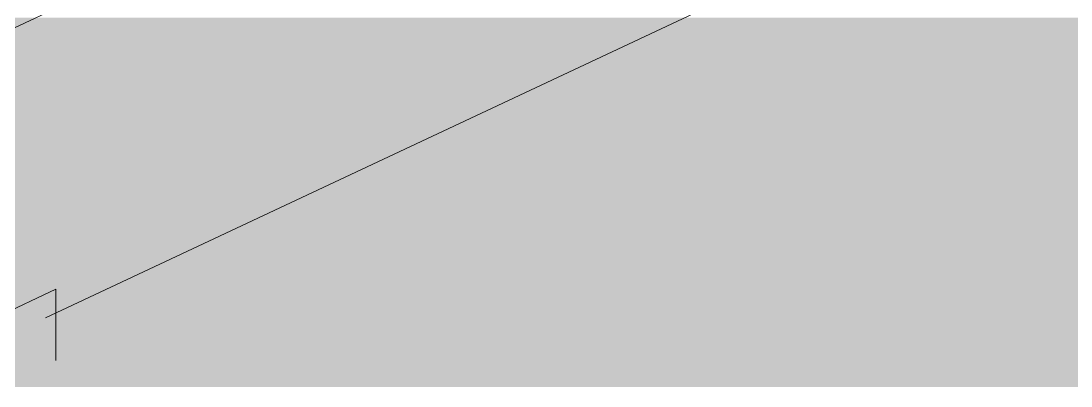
# Model space of a CAD drawing. Header units: millimetres. Extents: x 5 to 1315, y 5 to 292.
# Drawn here: x 1202.722 to 1206.563, y 80.497 to 81.831 of the extents above; entities that cross this region are included whole.
import ezdxf

# ---------------------------------------------------------------- set-up
doc = ezdxf.new("R2010")
doc.units = ezdxf.units.MM
doc.layers.add('EXISTING', color=7, linetype='Continuous')
doc.layers.add('IMAGES', color=7, linetype='Continuous')

# ---------------------------------------------------------------- blocks, each defined once
blk = doc.blocks.new('SHEET_03')
at = {"layer": 'EXISTING', "color": 250, "lineweight": 9}
for p, q in [((302.8113, 80.7455), (309.4344, 83.8548)), ((301.5601, 81.2723), (303.8717, 82.3576)), ((301.4755, 80.2052), (302.8492, 80.8501)), ((302.8492, 80.5902), (302.8492, 80.8501))]:
    blk.add_line(p, q, dxfattribs=at)
at = {"layer": 'IMAGES', "color": 7}
for points in [[(302.6327, 81.7468), (302.7291, 81.7468), (302.6327, 81.8432), (302.7291, 81.8432)], [(302.7291, 81.7468), (302.8255, 81.7468), (302.7291, 81.8432), (302.8255, 81.8432)], [(302.8255, 81.7468), (302.9218, 81.7468), (302.8255, 81.8432), (302.9218, 81.8432)], [(302.9218, 81.7468), (303.0182, 81.7468), (302.9218, 81.8432), (303.0182, 81.8432)], [(303.0182, 81.7468), (303.1145, 81.7468), (303.0182, 81.8432), (303.1145, 81.8432)], [(303.1145, 81.7468), (303.2109, 81.7468), (303.1145, 81.8432), (303.2109, 81.8432)], [(303.2109, 81.7468), (304.4636, 81.7468), (303.2109, 81.8432), (304.4636, 81.8432)], [(304.4636, 81.7468), (304.56, 81.7468), (304.4636, 81.8432), (304.56, 81.8432)], [(304.56, 81.7468), (304.6564, 81.7468), (304.56, 81.8432), (304.6564, 81.8432)], [(304.6564, 81.7468), (304.7527, 81.7468), (304.6564, 81.8432), (304.7527, 81.8432)], [(304.7527, 81.7468), (304.9455, 81.7468), (304.7527, 81.8432), (304.9455, 81.8432)], [(304.9455, 81.7468), (305.1382, 81.7468), (304.9455, 81.8432), (305.1382, 81.8432)], [(305.1382, 81.7468), (305.2345, 81.7468), (305.1382, 81.8432), (305.2345, 81.8432)], [(305.2345, 81.7468), (305.3309, 81.7468), (305.2345, 81.8432), (305.3309, 81.8432)], [(305.3309, 81.7468), (305.4273, 81.7468), (305.3309, 81.8432), (305.4273, 81.8432)], [(305.4273, 81.7468), (305.62, 81.7468), (305.4273, 81.8432), (305.62, 81.8432)], [(305.62, 81.7468), (309.7636, 81.7468), (305.62, 81.8432), (309.7636, 81.8432)], [(302.6327, 81.6504), (302.7291, 81.6504), (302.6327, 81.7468), (302.7291, 81.7468)], [(302.7291, 81.6504), (303.0182, 81.6504), (302.7291, 81.7468), (303.0182, 81.7468)], [(303.0182, 81.6504), (303.1145, 81.6504), (303.0182, 81.7468), (303.1145, 81.7468)], [(303.1145, 81.6504), (304.2709, 81.6504), (303.1145, 81.7468), (304.2709, 81.7468)], [(304.2709, 81.6504), (304.3673, 81.6504), (304.2709, 81.7468), (304.3673, 81.7468)], [(304.3673, 81.6504), (304.4636, 81.6504), (304.3673, 81.7468), (304.4636, 81.7468)], [(304.4636, 81.6504), (304.56, 81.6504), (304.4636, 81.7468), (304.56, 81.7468)], [(304.56, 81.6504), (304.6564, 81.6504), (304.56, 81.7468), (304.6564, 81.7468)], [(304.6564, 81.6504), (304.9455, 81.6504), (304.6564, 81.7468), (304.9455, 81.7468)], [(304.9455, 81.6504), (305.0418, 81.6504), (304.9455, 81.7468), (305.0418, 81.7468)], [(305.0418, 81.6504), (305.1382, 81.6504), (305.0418, 81.7468), (305.1382, 81.7468)], [(305.1382, 81.6504), (305.2345, 81.6504), (305.1382, 81.7468), (305.2345, 81.7468)], [(305.2345, 81.6504), (305.4273, 81.6504), (305.2345, 81.7468), (305.4273, 81.7468)], [(305.4273, 81.6504), (309.5709, 81.6504), (305.4273, 81.7468), (309.5709, 81.7468)], [(302.6327, 81.554), (302.7291, 81.554), (302.6327, 81.6504), (302.7291, 81.6504)], [(302.7291, 81.554), (303.9818, 81.554), (302.7291, 81.6504), (303.9818, 81.6504)], [(303.9818, 81.554), (304.0782, 81.554), (303.9818, 81.6504), (304.0782, 81.6504)], [(304.0782, 81.554), (304.1745, 81.554), (304.0782, 81.6504), (304.1745, 81.6504)], [(304.1745, 81.554), (304.2709, 81.554), (304.1745, 81.6504), (304.2709, 81.6504)], [(304.2709, 81.554), (304.3673, 81.554), (304.2709, 81.6504), (304.3673, 81.6504)], [(304.3673, 81.554), (304.4636, 81.554), (304.3673, 81.6504), (304.4636, 81.6504)], [(304.4636, 81.554), (304.7527, 81.554), (304.4636, 81.6504), (304.7527, 81.6504)], [(304.7527, 81.554), (304.8491, 81.554), (304.7527, 81.6504), (304.8491, 81.6504)], [(304.8491, 81.554), (304.9455, 81.554), (304.8491, 81.6504), (304.9455, 81.6504)], [(304.9455, 81.554), (305.0418, 81.554), (304.9455, 81.6504), (305.0418, 81.6504)], [(305.0418, 81.554), (305.1382, 81.554), (305.0418, 81.6504), (305.1382, 81.6504)], [(305.1382, 81.554), (309.5709, 81.554), (305.1382, 81.6504), (309.5709, 81.6504)], [(302.6327, 81.4576), (303.8855, 81.4576), (302.6327, 81.554), (303.8855, 81.554)], [(303.8855, 81.4576), (303.9818, 81.4576), (303.8855, 81.554), (303.9818, 81.554)], [(303.9818, 81.4576), (304.0782, 81.4576), (303.9818, 81.554), (304.0782, 81.554)], [(304.0782, 81.4576), (304.1745, 81.4576), (304.0782, 81.554), (304.1745, 81.554)], [(304.1745, 81.4576), (304.2709, 81.4576), (304.1745, 81.554), (304.2709, 81.554)], [(304.2709, 81.4576), (304.4636, 81.4576), (304.2709, 81.554), (304.4636, 81.554)], [(304.4636, 81.4576), (304.56, 81.4576), (304.4636, 81.554), (304.56, 81.554)], [(304.56, 81.4576), (304.6564, 81.4576), (304.56, 81.554), (304.6564, 81.554)], [(304.6564, 81.4576), (304.7527, 81.4576), (304.6564, 81.554), (304.7527, 81.554)], [(304.7527, 81.4576), (304.8491, 81.4576), (304.7527, 81.554), (304.8491, 81.554)], [(304.8491, 81.4576), (305.0418, 81.4576), (304.8491, 81.554), (305.0418, 81.554)], [(305.0418, 81.4576), (309.1855, 81.4576), (305.0418, 81.554), (309.1855, 81.554)], [(302.3436, 81.3612), (303.5964, 81.3612), (302.3436, 81.4576), (303.5964, 81.4576)], [(303.5964, 81.3612), (303.8855, 81.3612), (303.5964, 81.4576), (303.8855, 81.4576)], [(303.8855, 81.3612), (303.9818, 81.3612), (303.8855, 81.4576), (303.9818, 81.4576)], [(303.9818, 81.3612), (304.0782, 81.3612), (303.9818, 81.4576), (304.0782, 81.4576)], [(304.0782, 81.3612), (304.3673, 81.3612), (304.0782, 81.4576), (304.3673, 81.4576)], [(304.3673, 81.3612), (304.4636, 81.3612), (304.3673, 81.4576), (304.4636, 81.4576)], [(304.4636, 81.3612), (304.56, 81.3612), (304.4636, 81.4576), (304.56, 81.4576)], [(304.56, 81.3612), (304.7527, 81.3612), (304.56, 81.4576), (304.7527, 81.4576)], [(304.7527, 81.3612), (309.0891, 81.3612), (304.7527, 81.4576), (309.0891, 81.4576)], [(302.2473, 81.2648), (303.4036, 81.2648), (302.2473, 81.3612), (303.4036, 81.3612)], [(303.4036, 81.2648), (303.5964, 81.2648), (303.4036, 81.3612), (303.5964, 81.3612)], [(303.5964, 81.2648), (303.7891, 81.2648), (303.5964, 81.3612), (303.7891, 81.3612)], [(303.7891, 81.2648), (303.8855, 81.2648), (303.7891, 81.3612), (303.8855, 81.3612)], [(303.8855, 81.2648), (304.0782, 81.2648), (303.8855, 81.3612), (304.0782, 81.3612)], [(304.0782, 81.2648), (304.1745, 81.2648), (304.0782, 81.3612), (304.1745, 81.3612)], [(304.1745, 81.2648), (304.2709, 81.2648), (304.1745, 81.3612), (304.2709, 81.3612)], [(304.2709, 81.2648), (304.4636, 81.2648), (304.2709, 81.3612), (304.4636, 81.3612)], [(304.4636, 81.2648), (304.56, 81.2648), (304.4636, 81.3612), (304.56, 81.3612)], [(304.56, 81.2648), (308.8, 81.2648), (304.56, 81.3612), (308.8, 81.3612)], [(302.5364, 81.1684), (303.1145, 81.1684), (302.5364, 81.2648), (303.1145, 81.2648)], [(303.1145, 81.1684), (303.2109, 81.1684), (303.1145, 81.2648), (303.2109, 81.2648)], [(303.2109, 81.1684), (303.4036, 81.1684), (303.2109, 81.2648), (303.4036, 81.2648)], [(303.4036, 81.1684), (303.5, 81.1684), (303.4036, 81.2648), (303.5, 81.2648)], [(303.5, 81.1684), (303.5964, 81.1684), (303.5, 81.2648), (303.5964, 81.2648)], [(303.5964, 81.1684), (303.9818, 81.1684), (303.5964, 81.2648), (303.9818, 81.2648)], [(303.9818, 81.1684), (304.0782, 81.1684), (303.9818, 81.2648), (304.0782, 81.2648)], [(304.0782, 81.1684), (304.1745, 81.1684), (304.0782, 81.2648), (304.1745, 81.2648)], [(304.1745, 81.1684), (304.2709, 81.1684), (304.1745, 81.2648), (304.2709, 81.2648)], [(304.2709, 81.1684), (304.4636, 81.1684), (304.2709, 81.2648), (304.4636, 81.2648)], [(304.4636, 81.1684), (308.5109, 81.1684), (304.4636, 81.2648), (308.5109, 81.2648)], [(302.6327, 81.072), (303.0182, 81.072), (302.6327, 81.1684), (303.0182, 81.1684)], [(303.0182, 81.072), (303.1145, 81.072), (303.0182, 81.1684), (303.1145, 81.1684)], [(303.1145, 81.072), (303.2109, 81.072), (303.1145, 81.1684), (303.2109, 81.1684)], [(303.2109, 81.072), (303.3073, 81.072), (303.2109, 81.1684), (303.3073, 81.1684)], [(303.3073, 81.072), (303.4036, 81.072), (303.3073, 81.1684), (303.4036, 81.1684)], [(303.4036, 81.072), (303.6927, 81.072), (303.4036, 81.1684), (303.6927, 81.1684)], [(303.6927, 81.072), (303.7891, 81.072), (303.6927, 81.1684), (303.7891, 81.1684)], [(303.7891, 81.072), (303.8855, 81.072), (303.7891, 81.1684), (303.8855, 81.1684)], [(303.8855, 81.072), (303.9818, 81.072), (303.8855, 81.1684), (303.9818, 81.1684)], [(303.9818, 81.072), (304.1745, 81.072), (303.9818, 81.1684), (304.1745, 81.1684)], [(304.1745, 81.072), (308.5109, 81.072), (304.1745, 81.1684), (308.5109, 81.1684)], [(302.6327, 80.9756), (302.8255, 80.9756), (302.6327, 81.072), (302.8255, 81.072)], [(302.8255, 80.9756), (302.9218, 80.9756), (302.8255, 81.072), (302.9218, 81.072)], [(302.9218, 80.9756), (303.0182, 80.9756), (302.9218, 81.072), (303.0182, 81.072)], [(303.0182, 80.9756), (303.1145, 80.9756), (303.0182, 81.072), (303.1145, 81.072)], [(303.1145, 80.9756), (303.2109, 80.9756), (303.1145, 81.072), (303.2109, 81.072)], [(303.2109, 80.9756), (303.5, 80.9756), (303.2109, 81.072), (303.5, 81.072)], [(303.5, 80.9756), (303.5964, 80.9756), (303.5, 81.072), (303.5964, 81.072)], [(303.5964, 80.9756), (303.6927, 80.9756), (303.5964, 81.072), (303.6927, 81.072)], [(303.6927, 80.9756), (303.7891, 80.9756), (303.6927, 81.072), (303.7891, 81.072)], [(303.7891, 80.9756), (303.9818, 80.9756), (303.7891, 81.072), (303.9818, 81.072)], [(303.9818, 80.9756), (308.2218, 80.9756), (303.9818, 81.072), (308.2218, 81.072)], [(302.6327, 80.8792), (302.7291, 80.8792), (302.6327, 80.9756), (302.7291, 80.9756)], [(302.7291, 80.8792), (302.8255, 80.8792), (302.7291, 80.9756), (302.8255, 80.9756)], [(302.8255, 80.8792), (302.9218, 80.8792), (302.8255, 80.9756), (302.9218, 80.9756)], [(302.9218, 80.8792), (303.0182, 80.8792), (302.9218, 80.9756), (303.0182, 80.9756)], [(303.0182, 80.8792), (303.3073, 80.8792), (303.0182, 80.9756), (303.3073, 80.9756)], [(303.3073, 80.8792), (303.4036, 80.8792), (303.3073, 80.9756), (303.4036, 80.9756)], [(303.4036, 80.8792), (303.5964, 80.8792), (303.4036, 80.9756), (303.5964, 80.9756)], [(303.5964, 80.8792), (303.6927, 80.8792), (303.5964, 80.9756), (303.6927, 80.9756)], [(303.6927, 80.8792), (303.7891, 80.8792), (303.6927, 80.9756), (303.7891, 80.9756)], [(303.7891, 80.8792), (307.9327, 80.8792), (303.7891, 80.9756), (307.9327, 80.9756)], [(301.5727, 80.7827), (302.8255, 80.7827), (301.5727, 80.8792), (302.8255, 80.8792)], [(302.8255, 80.7827), (302.9218, 80.7827), (302.8255, 80.8792), (302.9218, 80.8792)], [(302.9218, 80.7827), (303.1145, 80.7827), (302.9218, 80.8792), (303.1145, 80.8792)], [(303.1145, 80.7827), (303.3073, 80.7827), (303.1145, 80.8792), (303.3073, 80.8792)], [(303.3073, 80.7827), (303.4036, 80.7827), (303.3073, 80.8792), (303.4036, 80.8792)], [(303.4036, 80.7827), (303.5964, 80.7827), (303.4036, 80.8792), (303.5964, 80.8792)], [(303.5964, 80.7827), (307.8364, 80.7827), (303.5964, 80.8792), (307.8364, 80.8792)], [(300.4164, 80.6863), (302.9218, 80.6863), (300.4164, 80.7827), (302.9218, 80.7827)], [(302.9218, 80.6863), (303.0182, 80.6863), (302.9218, 80.7827), (303.0182, 80.7827)], [(303.0182, 80.6863), (303.1145, 80.6863), (303.0182, 80.7827), (303.1145, 80.7827)], [(303.1145, 80.6863), (303.3073, 80.6863), (303.1145, 80.7827), (303.3073, 80.7827)], [(303.3073, 80.6863), (303.4036, 80.6863), (303.3073, 80.7827), (303.4036, 80.7827)], [(303.4036, 80.6863), (307.4509, 80.6863), (303.4036, 80.7827), (307.4509, 80.7827)], [(300.2236, 80.5899), (302.8255, 80.5899), (300.2236, 80.6863), (302.8255, 80.6863)], [(302.8255, 80.5899), (302.9218, 80.5899), (302.8255, 80.6863), (302.9218, 80.6863)], [(302.9218, 80.5899), (303.0182, 80.5899), (302.9218, 80.6863), (303.0182, 80.6863)], [(303.0182, 80.5899), (303.1145, 80.5899), (303.0182, 80.6863), (303.1145, 80.6863)], [(303.1145, 80.5899), (307.2582, 80.5899), (303.1145, 80.6863), (307.2582, 80.6863)], [(299.9345, 80.4935), (302.8255, 80.4935), (299.9345, 80.5899), (302.8255, 80.5899)], [(302.8255, 80.4935), (302.9218, 80.4935), (302.8255, 80.5899), (302.9218, 80.5899)], [(302.9218, 80.4935), (303.0182, 80.4935), (302.9218, 80.5899), (303.0182, 80.5899)], [(303.0182, 80.4935), (307.0655, 80.4935), (303.0182, 80.5899), (307.0655, 80.5899)]]:
    blk.add_solid(points, dxfattribs=at)

msp = doc.modelspace()

# ---------------------------------------------------------------- block references
msp.add_blockref('SHEET_03', (900, 0))

doc.saveas('drawing.dxf')
